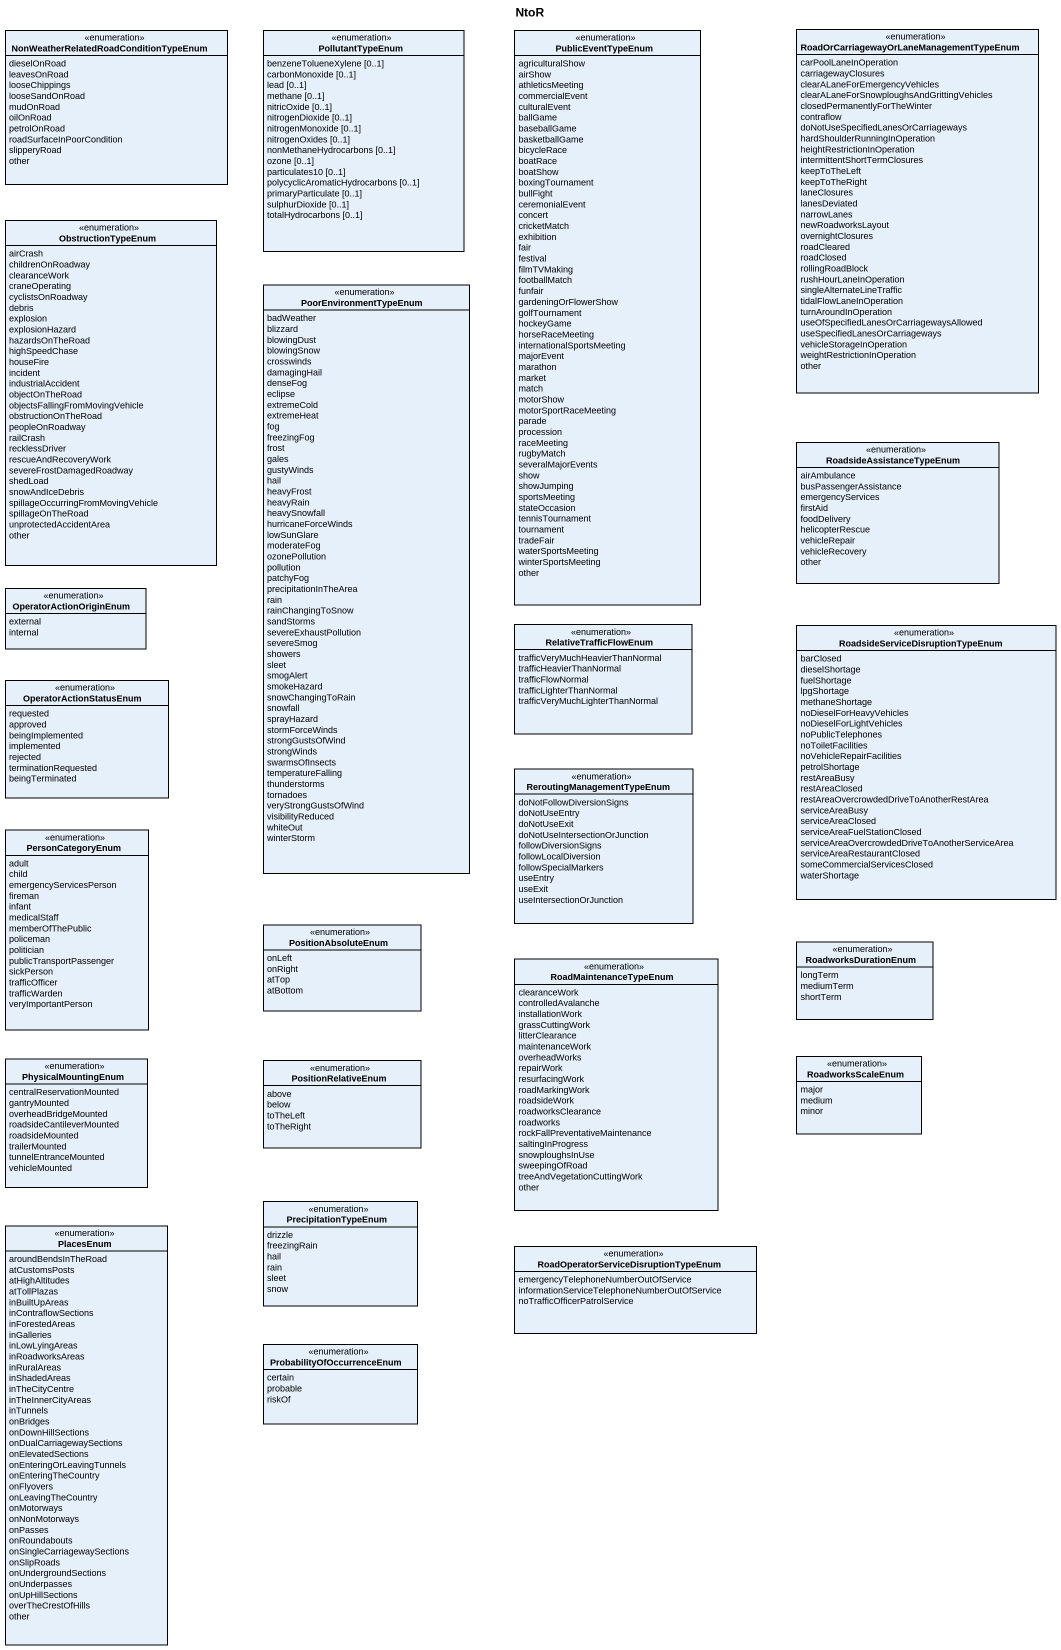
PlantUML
@startuml
title NtoR
hide circle
hide empty members
enum "NonWeatherRelatedRoadConditionTypeEnum" as NonWeatherRelatedRoadConditi {
  dieselOnRoad
  leavesOnRoad
  looseChippings
  looseSandOnRoad
  mudOnRoad
  oilOnRoad
  petrolOnRoad
  roadSurfaceInPoorCondition
  slipperyRoad
  other
}
enum PollutantTypeEnum {
  benzeneTolueneXylene [0..1]
  carbonMonoxide [0..1]
  lead [0..1]
  methane [0..1]
  nitricOxide [0..1]
  nitrogenDioxide [0..1]
  nitrogenMonoxide [0..1]
  nitrogenOxides [0..1]
  nonMethaneHydrocarbons [0..1]
  ozone [0..1]
  particulates10 [0..1]
  polycyclicAromaticHydrocarbons [0..1]
  primaryParticulate [0..1]
  sulphurDioxide [0..1]
  totalHydrocarbons [0..1]
}
enum PublicEventTypeEnum {
  agriculturalShow
  airShow
  athleticsMeeting
  commercialEvent
  culturalEvent
  ballGame
  baseballGame
  basketballGame
  bicycleRace
  boatRace
  boatShow
  boxingTournament
  bullFight
  ceremonialEvent
  concert
  cricketMatch
  exhibition
  fair
  festival
  filmTVMaking
  footballMatch
  funfair
  gardeningOrFlowerShow
  golfTournament
  hockeyGame
  horseRaceMeeting
  internationalSportsMeeting
  majorEvent
  marathon
  market
  match
  motorShow
  motorSportRaceMeeting
  parade
  procession
  raceMeeting
  rugbyMatch
  severalMajorEvents
  show
  showJumping
  sportsMeeting
  stateOccasion
  tennisTournament
  tournament
  tradeFair
  waterSportsMeeting
  winterSportsMeeting
  other
}
enum "RoadOrCarriagewayOrLaneManagementTypeEnum" as RoadOrCarriagewayOrLaneManag {
  carPoolLaneInOperation
  carriagewayClosures
  clearALaneForEmergencyVehicles
  clearALaneForSnowploughsAndGrittingVehicles
  closedPermanentlyForTheWinter
  contraflow
  doNotUseSpecifiedLanesOrCarriageways
  hardShoulderRunningInOperation
  heightRestrictionInOperation
  intermittentShortTermClosures
  keepToTheLeft
  keepToTheRight
  laneClosures
  lanesDeviated
  narrowLanes
  newRoadworksLayout
  overnightClosures
  roadCleared
  roadClosed
  rollingRoadBlock
  rushHourLaneInOperation
  singleAlternateLineTraffic
  tidalFlowLaneInOperation
  turnAroundInOperation
  useOfSpecifiedLanesOrCarriagewaysAllowed
  useSpecifiedLanesOrCarriageways
  vehicleStorageInOperation
  weightRestrictionInOperation
  other
}
enum ObstructionTypeEnum {
  airCrash
  childrenOnRoadway
  clearanceWork
  craneOperating
  cyclistsOnRoadway
  debris
  explosion
  explosionHazard
  hazardsOnTheRoad
  highSpeedChase
  houseFire
  incident
  industrialAccident
  objectOnTheRoad
  objectsFallingFromMovingVehicle
  obstructionOnTheRoad
  peopleOnRoadway
  railCrash
  recklessDriver
  rescueAndRecoveryWork
  severeFrostDamagedRoadway
  shedLoad
  snowAndIceDebris
  spillageOccurringFromMovingVehicle
  spillageOnTheRoad
  unprotectedAccidentArea
  other
}
enum PoorEnvironmentTypeEnum {
  badWeather
  blizzard
  blowingDust
  blowingSnow
  crosswinds
  damagingHail
  denseFog
  eclipse
  extremeCold
  extremeHeat
  fog
  freezingFog
  frost
  gales
  gustyWinds
  hail
  heavyFrost
  heavyRain
  heavySnowfall
  hurricaneForceWinds
  lowSunGlare
  moderateFog
  ozonePollution
  pollution
  patchyFog
  precipitationInTheArea
  rain
  rainChangingToSnow
  sandStorms
  severeExhaustPollution
  severeSmog
  showers
  sleet
  smogAlert
  smokeHazard
  snowChangingToRain
  snowfall
  sprayHazard
  stormForceWinds
  strongGustsOfWind
  strongWinds
  swarmsOfInsects
  temperatureFalling
  thunderstorms
  tornadoes
  veryStrongGustsOfWind
  visibilityReduced
  whiteOut
  winterStorm
}
enum RoadsideAssistanceTypeEnum {
  airAmbulance
  busPassengerAssistance
  emergencyServices
  firstAid
  foodDelivery
  helicopterRescue
  vehicleRepair
  vehicleRecovery
  other
}
enum OperatorActionOriginEnum {
  external
  internal
}
enum RelativeTrafficFlowEnum {
  trafficVeryMuchHeavierThanNormal
  trafficHeavierThanNormal
  trafficFlowNormal
  trafficLighterThanNormal
  trafficVeryMuchLighterThanNormal
}
enum "RoadsideServiceDisruptionTypeEnum" as RoadsideServiceDisruptionTyp {
  barClosed
  dieselShortage
  fuelShortage
  lpgShortage
  methaneShortage
  noDieselForHeavyVehicles
  noDieselForLightVehicles
  noPublicTelephones
  noToiletFacilities
  noVehicleRepairFacilities
  petrolShortage
  restAreaBusy
  restAreaClosed
  restAreaOvercrowdedDriveToAnotherRestArea
  serviceAreaBusy
  serviceAreaClosed
  serviceAreaFuelStationClosed
  serviceAreaOvercrowdedDriveToAnotherServiceArea
  serviceAreaRestaurantClosed
  someCommercialServicesClosed
  waterShortage
}
enum OperatorActionStatusEnum {
  requested
  approved
  beingImplemented
  implemented
  rejected
  terminationRequested
  beingTerminated
}
enum ReroutingManagementTypeEnum {
  doNotFollowDiversionSigns
  doNotUseEntry
  doNotUseExit
  doNotUseIntersectionOrJunction
  followDiversionSigns
  followLocalDiversion
  followSpecialMarkers
  useEntry
  useExit
  useIntersectionOrJunction
}
enum PersonCategoryEnum {
  adult
  child
  emergencyServicesPerson
  fireman
  infant
  medicalStaff
  memberOfThePublic
  policeman
  politician
  publicTransportPassenger
  sickPerson
  trafficOfficer
  trafficWarden
  veryImportantPerson
}
enum PositionAbsoluteEnum {
  onLeft
  onRight
  atTop
  atBottom
}
enum RoadworksDurationEnum {
  longTerm
  mediumTerm
  shortTerm
}
enum RoadMaintenanceTypeEnum {
  clearanceWork
  controlledAvalanche
  installationWork
  grassCuttingWork
  litterClearance
  maintenanceWork
  overheadWorks
  repairWork
  resurfacingWork
  roadMarkingWork
  roadsideWork
  roadworksClearance
  roadworks
  rockFallPreventativeMaintenance
  saltingInProgress
  snowploughsInUse
  sweepingOfRoad
  treeAndVegetationCuttingWork
  other
}
enum PhysicalMountingEnum {
  centralReservationMounted
  gantryMounted
  overheadBridgeMounted
  roadsideCantileverMounted
  roadsideMounted
  trailerMounted
  tunnelEntranceMounted
  vehicleMounted
}
enum PositionRelativeEnum {
  above
  below
  toTheLeft
  toTheRight
}
enum RoadworksScaleEnum {
  major
  medium
  minor
}
enum PrecipitationTypeEnum {
  drizzle
  freezingRain
  hail
  rain
  sleet
  snow
}
enum PlacesEnum {
  aroundBendsInTheRoad
  atCustomsPosts
  atHighAltitudes
  atTollPlazas
  inBuiltUpAreas
  inContraflowSections
  inForestedAreas
  inGalleries
  inLowLyingAreas
  inRoadworksAreas
  inRuralAreas
  inShadedAreas
  inTheCityCentre
  inTheInnerCityAreas
  inTunnels
  onBridges
  onDownHillSections
  onDualCarriagewaySections
  onElevatedSections
  onEnteringOrLeavingTunnels
  onEnteringTheCountry
  onFlyovers
  onLeavingTheCountry
  onMotorways
  onNonMotorways
  onPasses
  onRoundabouts
  onSingleCarriagewaySections
  onSlipRoads
  onUndergroundSections
  onUnderpasses
  onUpHillSections
  overTheCrestOfHills
  other
}
enum "RoadOperatorServiceDisruptionTypeEnum" as RoadOperatorServiceDisruptio {
  emergencyTelephoneNumberOutOfService
  informationServiceTelephoneNumberOutOfService
  noTrafficOfficerPatrolService
}
enum ProbabilityOfOccurrenceEnum {
  certain
  probable
  riskOf
}
@enduml
